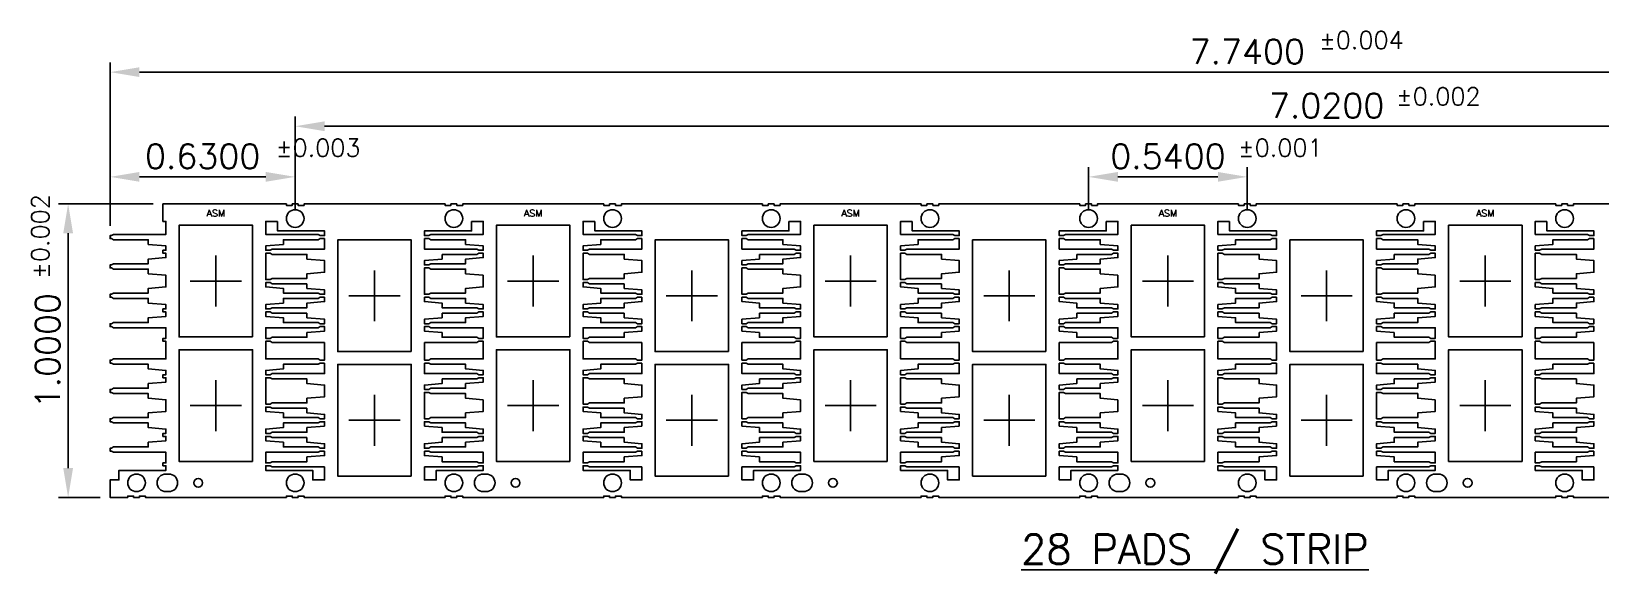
# Model space of a CAD drawing. Extents: x 15 to 271, y 70 to 379.
# Drawn here: x 24.7 to 184.9, y 69.9 to 125.3 of the extents above; entities that cross this region are included whole.
import ezdxf
from ezdxf.enums import TextEntityAlignment as Align
from ezdxf.lldxf.tags import DXFTag

# ---------------------------------------------------------------- set-up
doc = ezdxf.new("R2010")
doc.units = 0
doc.header["$LTSCALE"] = 8
doc.header["$MEASUREMENT"] = 0
for name, color, linetype in [('CEN', 2, 'CENTER'), ('COIN-LINE', 4, 'Continuous'), ('DIM', 7, 'Continuous'), ('LF-LINE', 1, 'Continuous'), ('PKG-OUT', 3, 'HIDDEN')]:
    doc.layers.add(name, color=color, linetype=linetype)
doc.styles.add('SIMPLEX', font='SIMPLEX.shx', dxfattribs={"height": 2.5})
tags = doc.linetypes.add('CENTER', pattern=[2, 1.25, -0.25, 0.25, -0.25]).pattern_tags.tags
tags[10:11] = [DXFTag(74, 4), DXFTag(75, 0), DXFTag(340, '0'), DXFTag(46, 1.0), DXFTag(50, 0.0), DXFTag(44, 0.0), DXFTag(45, 0.0)]
tags[8:9] = [DXFTag(74, 4), DXFTag(75, 0), DXFTag(340, '0'), DXFTag(46, 1.0), DXFTag(50, 0.0), DXFTag(44, 0.0), DXFTag(45, 0.0)]
tags[6:7] = [DXFTag(74, 4), DXFTag(75, 0), DXFTag(340, '0'), DXFTag(46, 1.0), DXFTag(50, 0.0), DXFTag(44, 0.0), DXFTag(45, 0.0)]
tags[4:5] = [DXFTag(74, 4), DXFTag(75, 0), DXFTag(340, '0'), DXFTag(46, 1.0), DXFTag(50, 0.0), DXFTag(44, 0.0), DXFTag(45, 0.0)]
tags = doc.linetypes.add('HIDDEN', pattern=[0.375, 0.25, -0.125]).pattern_tags.tags
tags[6:7] = [DXFTag(74, 4), DXFTag(75, 0), DXFTag(340, '0'), DXFTag(46, 1.0), DXFTag(50, 0.0), DXFTag(44, 0.0), DXFTag(45, 0.0)]
tags[4:5] = [DXFTag(74, 4), DXFTag(75, 0), DXFTag(340, '0'), DXFTag(46, 1.0), DXFTag(50, 0.0), DXFTag(44, 0.0), DXFTag(45, 0.0)]

msp = doc.modelspace()

# ---------------------------------------------------------------- linework, layer by layer
at = {"layer": 'CEN'}
for p, q in [((43.5, 97.21), (43.5, 102.42)), ((75.9, 97.21), (75.9, 102.42)), ((108.3, 97.21), (108.3, 102.42)), ((140.7, 97.21), (140.7, 102.42)), ((173.1, 97.21), (173.1, 102.42)), ((46.11, 99.82), (40.89, 99.82)), ((59.7, 95.71), (59.7, 100.92)), ((78.51, 99.82), (73.29, 99.82)), ((92.1, 95.71), (92.1, 100.92)), ((110.91, 99.82), (105.69, 99.82)), ((124.5, 95.71), (124.5, 100.92)), ((143.31, 99.82), (138.09, 99.82)), ((156.9, 95.71), (156.9, 100.92)), ((175.71, 99.82), (170.49, 99.82)), ((62.31, 98.32), (57.09, 98.32)), ((94.71, 98.32), (89.49, 98.32)), ((127.11, 98.32), (121.89, 98.32)), ((159.51, 98.32), (154.29, 98.32)), ((43.5, 84.49), (43.5, 89.7)), ((59.7, 82.99), (59.7, 88.2)), ((75.9, 84.49), (75.9, 89.7)), ((92.1, 82.99), (92.1, 88.2)), ((108.3, 84.49), (108.3, 89.7)), ((124.5, 82.99), (124.5, 88.2)), ((140.7, 84.49), (140.7, 89.7)), ((156.9, 82.99), (156.9, 88.2)), ((173.1, 84.49), (173.1, 89.7)), ((46.11, 87.1), (40.89, 87.1)), ((78.51, 87.1), (73.29, 87.1)), ((110.91, 87.1), (105.69, 87.1)), ((143.31, 87.1), (138.09, 87.1)), ((175.71, 87.1), (170.49, 87.1)), ((62.31, 85.6), (57.09, 85.6)), ((94.71, 85.6), (89.49, 85.6)), ((127.11, 85.6), (121.89, 85.6)), ((159.51, 85.6), (154.29, 85.6))]:
    msp.add_line(p, q, dxfattribs=at)
at = {"layer": 'COIN-LINE'}
msp.add_lwpolyline([(196.5, 107.71), (182.1, 107.71), (182.1, 107.56), (181.5, 107.56), (181.5, 107.71), (180.9, 107.71), (180.9, 107.56), (180.3, 107.56), (180.3, 107.71), (165.9, 107.71), (165.9, 107.56), (165.3, 107.56), (165.3, 107.71), (164.7, 107.71), (164.7, 107.56), (164.1, 107.56), (164.1, 107.71), (149.7, 107.71), (149.7, 107.56), (149.1, 107.56), (149.1, 107.71), (148.5, 107.71), (148.5, 107.56), (147.9, 107.56), (147.9, 107.71), (133.5, 107.71), (133.5, 107.56), (132.9, 107.56), (132.9, 107.71), (132.3, 107.71), (132.3, 107.56), (131.7, 107.56), (131.7, 107.71), (117.3, 107.71), (117.3, 107.56), (116.7, 107.56), (116.7, 107.71), (116.1, 107.71), (116.1, 107.56), (115.5, 107.56), (115.5, 107.71), (101.1, 107.71), (101.1, 107.56), (100.5, 107.56), (100.5, 107.71), (99.9, 107.71), (99.9, 107.56), (99.3, 107.56), (99.3, 107.71), (84.9, 107.71), (84.9, 107.56), (84.3, 107.56), (84.3, 107.71), (83.7, 107.71), (83.7, 107.56), (83.1, 107.56), (83.1, 107.71), (68.7, 107.71), (68.7, 107.56), (68.1, 107.56), (68.1, 107.71), (67.5, 107.71), (67.5, 107.56), (66.9, 107.56), (66.9, 107.71), (52.5, 107.71), (52.5, 107.56), (51.9, 107.56), (51.9, 107.71), (51.3, 107.71), (51.3, 107.56), (50.7, 107.56), (50.7, 107.71), (38.1, 107.71), (38.1, 105.91), (38.4, 105.91), (38.4, 104.59), (33.06, 104.59), (32.85, 104.47), (32.7, 104.47), (32.7, 104.17), (32.85, 104.17), (33.06, 104.05), (36.6, 104.05), (36.6, 103.57), (38.4, 103.42), (38.4, 102.97), (38.1, 102.97), (38.1, 102.67), (38.4, 102.67), (38.4, 102.22), (36.6, 102.07), (36.6, 101.59), (33.06, 101.59), (32.85, 101.47), (32.7, 101.47), (32.7, 101.17), (32.85, 101.17), (33.06, 101.05), (36.6, 101.05), (36.6, 100.57), (38.4, 100.42), (38.4, 99.22), (36.6, 99.07), (36.6, 98.59), (33.06, 98.59), (32.85, 98.47), (32.7, 98.47), (32.7, 98.17), (32.85, 98.17), (33.06, 98.05), (36.6, 98.05), (36.6, 97.57), (38.4, 97.42), (38.4, 96.97), (38.1, 96.97), (38.1, 96.67), (38.4, 96.67), (38.4, 96.22), (36.6, 96.07), (36.6, 95.59), (33.06, 95.59), (32.85, 95.47), (32.7, 95.47), (32.7, 95.17), (32.85, 95.17), (33.06, 95.05), (38.4, 95.05), (38.4, 93.97), (38.1, 93.97), (38.1, 93.67), (38.4, 93.67), (38.4, 91.87), (33.06, 91.87), (32.85, 91.75), (32.7, 91.75), (32.7, 91.45), (32.85, 91.45), (33.06, 91.33), (36.6, 91.33), (36.6, 90.85), (38.4, 90.7), (38.4, 90.25), (38.1, 90.25), (38.1, 89.95), (38.4, 89.95), (38.4, 89.5), (36.6, 89.35), (36.6, 88.87), (33.06, 88.87), (32.85, 88.75), (32.7, 88.75), (32.7, 88.45), (32.85, 88.45), (33.06, 88.33), (36.6, 88.33), (36.6, 87.85), (38.4, 87.7), (38.4, 86.5), (36.6, 86.35), (36.6, 85.87), (33.06, 85.87), (32.85, 85.75), (32.7, 85.75), (32.7, 85.45), (32.85, 85.45), (33.06, 85.33), (36.6, 85.33), (36.6, 84.85), (38.4, 84.7), (38.4, 84.25), (38.1, 84.25), (38.1, 83.95), (38.4, 83.95), (38.4, 83.5), (36.6, 83.35), (36.6, 82.87), (33.06, 82.87), (32.85, 82.75), (32.7, 82.75), (32.7, 82.45), (32.85, 82.45), (33.06, 82.33), (38.4, 82.33), (38.4, 81.25), (38.1, 81.25), (38.1, 80.95), (38.4, 80.95), (38.4, 80.47), (33.6, 80.47), (33.6, 79.51), (32.7, 79.51), (32.7, 77.71), (34.5, 77.71), (34.5, 77.86), (35.1, 77.86), (35.1, 77.71), (35.7, 77.71), (35.7, 77.86), (36.3, 77.86), (36.3, 77.71), (50.7, 77.71), (50.7, 77.86), (51.3, 77.86), (51.3, 77.71), (51.9, 77.71), (51.9, 77.86), (52.5, 77.86), (52.5, 77.71), (66.9, 77.71), (66.9, 77.86), (67.5, 77.86), (67.5, 77.71), (68.1, 77.71), (68.1, 77.86), (68.7, 77.86), (68.7, 77.71), (83.1, 77.71), (83.1, 77.86), (83.7, 77.86), (83.7, 77.71), (84.3, 77.71), (84.3, 77.86), (84.9, 77.86), (84.9, 77.71), (99.3, 77.71), (99.3, 77.86), (99.9, 77.86), (99.9, 77.71), (100.5, 77.71), (100.5, 77.86), (101.1, 77.86), (101.1, 77.71), (115.5, 77.71), (115.5, 77.86), (116.1, 77.86), (116.1, 77.71), (116.7, 77.71), (116.7, 77.86), (117.3, 77.86), (117.3, 77.71), (131.7, 77.71), (131.7, 77.86), (132.3, 77.86), (132.3, 77.71), (132.9, 77.71), (132.9, 77.86), (133.5, 77.86), (133.5, 77.71), (147.9, 77.71), (147.9, 77.86), (148.5, 77.86), (148.5, 77.71), (149.1, 77.71), (149.1, 77.86), (149.7, 77.86), (149.7, 77.71), (164.1, 77.71), (164.1, 77.86), (164.7, 77.86), (164.7, 77.71), (165.3, 77.71), (165.3, 77.86), (165.9, 77.86), (165.9, 77.71), (180.3, 77.71), (180.3, 77.86), (180.9, 77.86), (180.9, 77.71), (181.5, 77.71), (181.5, 77.86), (182.1, 77.86), (182.1, 77.71), (196.5, 77.71)], dxfattribs=at)
for points in [[(49.8, 105.91), (48.6, 105.91), (48.6, 104.59), (53.94, 104.59), (54.15, 104.47), (54.6, 104.47), (54.6, 104.95), (49.8, 104.95)], [(69.6, 105.91), (70.8, 105.91), (70.8, 104.59), (65.46, 104.59), (65.25, 104.47), (64.8, 104.47), (64.8, 104.95), (69.6, 104.95)], [(82.2, 105.91), (81, 105.91), (81, 104.59), (86.34, 104.59), (86.55, 104.47), (87, 104.47), (87, 104.95), (82.2, 104.95)], [(102, 105.91), (103.2, 105.91), (103.2, 104.59), (97.86, 104.59), (97.65, 104.47), (97.2, 104.47), (97.2, 104.95), (102, 104.95)], [(114.6, 105.91), (113.4, 105.91), (113.4, 104.59), (118.74, 104.59), (118.95, 104.47), (119.4, 104.47), (119.4, 104.95), (114.6, 104.95)], [(134.4, 105.91), (135.6, 105.91), (135.6, 104.59), (130.26, 104.59), (130.05, 104.47), (129.6, 104.47), (129.6, 104.95), (134.4, 104.95)], [(147, 105.91), (145.8, 105.91), (145.8, 104.59), (151.14, 104.59), (151.35, 104.47), (151.8, 104.47), (151.8, 104.95), (147, 104.95)], [(166.8, 105.91), (168, 105.91), (168, 104.59), (162.66, 104.59), (162.45, 104.47), (162, 104.47), (162, 104.95), (166.8, 104.95)], [(179.4, 105.91), (178.2, 105.91), (178.2, 104.59), (183.54, 104.59), (183.75, 104.47), (184.2, 104.47), (184.2, 104.95), (179.4, 104.95)], [(54.6, 104.17), (54.15, 104.17), (53.94, 104.05), (50.4, 104.05), (50.4, 103.57), (48.6, 103.42), (48.6, 102.97), (49.05, 102.97), (49.26, 103.09), (54.6, 103.09)], [(64.8, 104.17), (65.25, 104.17), (65.46, 104.05), (69, 104.05), (69, 103.57), (70.8, 103.42), (70.8, 102.97), (70.35, 102.97), (70.14, 103.09), (64.8, 103.09)], [(87, 104.17), (86.55, 104.17), (86.34, 104.05), (82.8, 104.05), (82.8, 103.57), (81, 103.42), (81, 102.97), (81.45, 102.97), (81.66, 103.09), (87, 103.09)], [(97.2, 104.17), (97.65, 104.17), (97.86, 104.05), (101.4, 104.05), (101.4, 103.57), (103.2, 103.42), (103.2, 102.97), (102.75, 102.97), (102.54, 103.09), (97.2, 103.09)], [(119.4, 104.17), (118.95, 104.17), (118.74, 104.05), (115.2, 104.05), (115.2, 103.57), (113.4, 103.42), (113.4, 102.97), (113.85, 102.97), (114.06, 103.09), (119.4, 103.09)], [(129.6, 104.17), (130.05, 104.17), (130.26, 104.05), (133.8, 104.05), (133.8, 103.57), (135.6, 103.42), (135.6, 102.97), (135.15, 102.97), (134.94, 103.09), (129.6, 103.09)], [(151.8, 104.17), (151.35, 104.17), (151.14, 104.05), (147.6, 104.05), (147.6, 103.57), (145.8, 103.42), (145.8, 102.97), (146.25, 102.97), (146.46, 103.09), (151.8, 103.09)], [(162, 104.17), (162.45, 104.17), (162.66, 104.05), (166.2, 104.05), (166.2, 103.57), (168, 103.42), (168, 102.97), (167.55, 102.97), (167.34, 103.09), (162, 103.09)], [(184.2, 104.17), (183.75, 104.17), (183.54, 104.05), (180, 104.05), (180, 103.57), (178.2, 103.42), (178.2, 102.97), (178.65, 102.97), (178.86, 103.09), (184.2, 103.09)], [(49.05, 99.97), (49.26, 100.09), (52.8, 100.09), (52.8, 100.57), (54.6, 100.72), (54.6, 101.92), (52.8, 102.07), (52.8, 102.55), (49.26, 102.55), (49.05, 102.67), (48.6, 102.67), (48.6, 99.97)], [(66.6, 102.55), (70.14, 102.55), (70.35, 102.67), (70.8, 102.67), (70.8, 102.22), (69, 102.07), (69, 101.59), (65.46, 101.59), (65.25, 101.47), (64.8, 101.47), (64.8, 101.92), (66.6, 102.07)], [(81.45, 99.97), (81.66, 100.09), (85.2, 100.09), (85.2, 100.57), (87, 100.72), (87, 101.92), (85.2, 102.07), (85.2, 102.55), (81.66, 102.55), (81.45, 102.67), (81, 102.67), (81, 99.97)], [(99, 102.55), (102.54, 102.55), (102.75, 102.67), (103.2, 102.67), (103.2, 102.22), (101.4, 102.07), (101.4, 101.59), (97.86, 101.59), (97.65, 101.47), (97.2, 101.47), (97.2, 101.92), (99, 102.07)], [(113.85, 99.97), (114.06, 100.09), (117.6, 100.09), (117.6, 100.57), (119.4, 100.72), (119.4, 101.92), (117.6, 102.07), (117.6, 102.55), (114.06, 102.55), (113.85, 102.67), (113.4, 102.67), (113.4, 99.97)], [(131.4, 102.55), (134.94, 102.55), (135.15, 102.67), (135.6, 102.67), (135.6, 102.22), (133.8, 102.07), (133.8, 101.59), (130.26, 101.59), (130.05, 101.47), (129.6, 101.47), (129.6, 101.92), (131.4, 102.07)], [(146.25, 99.97), (146.46, 100.09), (150, 100.09), (150, 100.57), (151.8, 100.72), (151.8, 101.92), (150, 102.07), (150, 102.55), (146.46, 102.55), (146.25, 102.67), (145.8, 102.67), (145.8, 99.97)], [(163.8, 102.55), (167.34, 102.55), (167.55, 102.67), (168, 102.67), (168, 102.22), (166.2, 102.07), (166.2, 101.59), (162.66, 101.59), (162.45, 101.47), (162, 101.47), (162, 101.92), (163.8, 102.07)], [(178.65, 99.97), (178.86, 100.09), (182.4, 100.09), (182.4, 100.57), (184.2, 100.72), (184.2, 101.92), (182.4, 102.07), (182.4, 102.55), (178.86, 102.55), (178.65, 102.67), (178.2, 102.67), (178.2, 99.97)], [(70.8, 100.42), (70.8, 99.22), (69, 99.07), (69, 98.59), (65.46, 98.59), (65.25, 98.47), (64.8, 98.47), (64.8, 101.17), (65.25, 101.17), (65.46, 101.05), (69, 101.05), (69, 100.57)], [(103.2, 100.42), (103.2, 99.22), (101.4, 99.07), (101.4, 98.59), (97.86, 98.59), (97.65, 98.47), (97.2, 98.47), (97.2, 101.17), (97.65, 101.17), (97.86, 101.05), (101.4, 101.05), (101.4, 100.57)], [(135.6, 100.42), (135.6, 99.22), (133.8, 99.07), (133.8, 98.59), (130.26, 98.59), (130.05, 98.47), (129.6, 98.47), (129.6, 101.17), (130.05, 101.17), (130.26, 101.05), (133.8, 101.05), (133.8, 100.57)], [(168, 100.42), (168, 99.22), (166.2, 99.07), (166.2, 98.59), (162.66, 98.59), (162.45, 98.47), (162, 98.47), (162, 101.17), (162.45, 101.17), (162.66, 101.05), (166.2, 101.05), (166.2, 100.57)], [(52.8, 99.55), (49.26, 99.55), (49.05, 99.67), (48.6, 99.67), (48.6, 99.22), (50.4, 99.07), (50.4, 98.59), (53.94, 98.59), (54.15, 98.47), (54.6, 98.47), (54.6, 98.92), (52.8, 99.07)], [(85.2, 99.55), (81.66, 99.55), (81.45, 99.67), (81, 99.67), (81, 99.22), (82.8, 99.07), (82.8, 98.59), (86.34, 98.59), (86.55, 98.47), (87, 98.47), (87, 98.92), (85.2, 99.07)], [(117.6, 99.55), (114.06, 99.55), (113.85, 99.67), (113.4, 99.67), (113.4, 99.22), (115.2, 99.07), (115.2, 98.59), (118.74, 98.59), (118.95, 98.47), (119.4, 98.47), (119.4, 98.92), (117.6, 99.07)], [(150, 99.55), (146.46, 99.55), (146.25, 99.67), (145.8, 99.67), (145.8, 99.22), (147.6, 99.07), (147.6, 98.59), (151.14, 98.59), (151.35, 98.47), (151.8, 98.47), (151.8, 98.92), (150, 99.07)], [(182.4, 99.55), (178.86, 99.55), (178.65, 99.67), (178.2, 99.67), (178.2, 99.22), (180, 99.07), (180, 98.59), (183.54, 98.59), (183.75, 98.47), (184.2, 98.47), (184.2, 98.92), (182.4, 99.07)], [(54.6, 98.17), (54.15, 98.17), (53.94, 98.05), (50.4, 98.05), (50.4, 97.57), (48.6, 97.42), (48.6, 96.97), (49.05, 96.97), (49.26, 97.09), (52.8, 97.09), (52.8, 97.57), (54.6, 97.72)], [(64.8, 98.17), (65.25, 98.17), (65.46, 98.05), (69, 98.05), (69, 97.57), (70.8, 97.42), (70.8, 96.97), (70.35, 96.97), (70.14, 97.09), (66.6, 97.09), (66.6, 97.57), (64.8, 97.72)], [(87, 98.17), (86.55, 98.17), (86.34, 98.05), (82.8, 98.05), (82.8, 97.57), (81, 97.42), (81, 96.97), (81.45, 96.97), (81.66, 97.09), (85.2, 97.09), (85.2, 97.57), (87, 97.72)], [(97.2, 98.17), (97.65, 98.17), (97.86, 98.05), (101.4, 98.05), (101.4, 97.57), (103.2, 97.42), (103.2, 96.97), (102.75, 96.97), (102.54, 97.09), (99, 97.09), (99, 97.57), (97.2, 97.72)], [(119.4, 98.17), (118.95, 98.17), (118.74, 98.05), (115.2, 98.05), (115.2, 97.57), (113.4, 97.42), (113.4, 96.97), (113.85, 96.97), (114.06, 97.09), (117.6, 97.09), (117.6, 97.57), (119.4, 97.72)], [(129.6, 98.17), (130.05, 98.17), (130.26, 98.05), (133.8, 98.05), (133.8, 97.57), (135.6, 97.42), (135.6, 96.97), (135.15, 96.97), (134.94, 97.09), (131.4, 97.09), (131.4, 97.57), (129.6, 97.72)], [(151.8, 98.17), (151.35, 98.17), (151.14, 98.05), (147.6, 98.05), (147.6, 97.57), (145.8, 97.42), (145.8, 96.97), (146.25, 96.97), (146.46, 97.09), (150, 97.09), (150, 97.57), (151.8, 97.72)], [(162, 98.17), (162.45, 98.17), (162.66, 98.05), (166.2, 98.05), (166.2, 97.57), (168, 97.42), (168, 96.97), (167.55, 96.97), (167.34, 97.09), (163.8, 97.09), (163.8, 97.57), (162, 97.72)], [(184.2, 98.17), (183.75, 98.17), (183.54, 98.05), (180, 98.05), (180, 97.57), (178.2, 97.42), (178.2, 96.97), (178.65, 96.97), (178.86, 97.09), (182.4, 97.09), (182.4, 97.57), (184.2, 97.72)], [(52.8, 96.55), (49.26, 96.55), (49.05, 96.67), (48.6, 96.67), (48.6, 96.22), (50.4, 96.07), (50.4, 95.59), (53.94, 95.59), (54.15, 95.47), (54.6, 95.47), (54.6, 95.92), (52.8, 96.07)], [(66.6, 96.55), (70.14, 96.55), (70.35, 96.67), (70.8, 96.67), (70.8, 96.22), (69, 96.07), (69, 95.59), (65.46, 95.59), (65.25, 95.47), (64.8, 95.47), (64.8, 95.92), (66.6, 96.07)], [(85.2, 96.55), (81.66, 96.55), (81.45, 96.67), (81, 96.67), (81, 96.22), (82.8, 96.07), (82.8, 95.59), (86.34, 95.59), (86.55, 95.47), (87, 95.47), (87, 95.92), (85.2, 96.07)], [(99, 96.55), (102.54, 96.55), (102.75, 96.67), (103.2, 96.67), (103.2, 96.22), (101.4, 96.07), (101.4, 95.59), (97.86, 95.59), (97.65, 95.47), (97.2, 95.47), (97.2, 95.92), (99, 96.07)], [(117.6, 96.55), (114.06, 96.55), (113.85, 96.67), (113.4, 96.67), (113.4, 96.22), (115.2, 96.07), (115.2, 95.59), (118.74, 95.59), (118.95, 95.47), (119.4, 95.47), (119.4, 95.92), (117.6, 96.07)], [(131.4, 96.55), (134.94, 96.55), (135.15, 96.67), (135.6, 96.67), (135.6, 96.22), (133.8, 96.07), (133.8, 95.59), (130.26, 95.59), (130.05, 95.47), (129.6, 95.47), (129.6, 95.92), (131.4, 96.07)], [(150, 96.55), (146.46, 96.55), (146.25, 96.67), (145.8, 96.67), (145.8, 96.22), (147.6, 96.07), (147.6, 95.59), (151.14, 95.59), (151.35, 95.47), (151.8, 95.47), (151.8, 95.92), (150, 96.07)], [(163.8, 96.55), (167.34, 96.55), (167.55, 96.67), (168, 96.67), (168, 96.22), (166.2, 96.07), (166.2, 95.59), (162.66, 95.59), (162.45, 95.47), (162, 95.47), (162, 95.92), (163.8, 96.07)], [(182.4, 96.55), (178.86, 96.55), (178.65, 96.67), (178.2, 96.67), (178.2, 96.22), (180, 96.07), (180, 95.59), (183.54, 95.59), (183.75, 95.47), (184.2, 95.47), (184.2, 95.92), (182.4, 96.07)], [(52.8, 94.57), (54.6, 94.72), (54.6, 95.17), (54.15, 95.17), (53.94, 95.05), (48.6, 95.05), (48.6, 93.97), (49.05, 93.97), (49.26, 94.09), (52.8, 94.09)], [(66.6, 94.57), (64.8, 94.72), (64.8, 95.17), (65.25, 95.17), (65.46, 95.05), (70.8, 95.05), (70.8, 93.97), (70.35, 93.97), (70.14, 94.09), (66.6, 94.09)], [(85.2, 94.57), (87, 94.72), (87, 95.17), (86.55, 95.17), (86.34, 95.05), (81, 95.05), (81, 93.97), (81.45, 93.97), (81.66, 94.09), (85.2, 94.09)], [(99, 94.57), (97.2, 94.72), (97.2, 95.17), (97.65, 95.17), (97.86, 95.05), (103.2, 95.05), (103.2, 93.97), (102.75, 93.97), (102.54, 94.09), (99, 94.09)], [(117.6, 94.57), (119.4, 94.72), (119.4, 95.17), (118.95, 95.17), (118.74, 95.05), (113.4, 95.05), (113.4, 93.97), (113.85, 93.97), (114.06, 94.09), (117.6, 94.09)], [(131.4, 94.57), (129.6, 94.72), (129.6, 95.17), (130.05, 95.17), (130.26, 95.05), (135.6, 95.05), (135.6, 93.97), (135.15, 93.97), (134.94, 94.09), (131.4, 94.09)], [(150, 94.57), (151.8, 94.72), (151.8, 95.17), (151.35, 95.17), (151.14, 95.05), (145.8, 95.05), (145.8, 93.97), (146.25, 93.97), (146.46, 94.09), (150, 94.09)], [(163.8, 94.57), (162, 94.72), (162, 95.17), (162.45, 95.17), (162.66, 95.05), (168, 95.05), (168, 93.97), (167.55, 93.97), (167.34, 94.09), (163.8, 94.09)], [(182.4, 94.57), (184.2, 94.72), (184.2, 95.17), (183.75, 95.17), (183.54, 95.05), (178.2, 95.05), (178.2, 93.97), (178.65, 93.97), (178.86, 94.09), (182.4, 94.09)], [(54.6, 93.55), (49.26, 93.55), (49.05, 93.67), (48.6, 93.67), (48.6, 91.87), (53.94, 91.87), (54.15, 91.75), (54.6, 91.75)], [(64.8, 93.55), (70.14, 93.55), (70.35, 93.67), (70.8, 93.67), (70.8, 91.87), (65.46, 91.87), (65.25, 91.75), (64.8, 91.75)], [(87, 93.55), (81.66, 93.55), (81.45, 93.67), (81, 93.67), (81, 91.87), (86.34, 91.87), (86.55, 91.75), (87, 91.75)], [(97.2, 93.55), (102.54, 93.55), (102.75, 93.67), (103.2, 93.67), (103.2, 91.87), (97.86, 91.87), (97.65, 91.75), (97.2, 91.75)], [(119.4, 93.55), (114.06, 93.55), (113.85, 93.67), (113.4, 93.67), (113.4, 91.87), (118.74, 91.87), (118.95, 91.75), (119.4, 91.75)], [(129.6, 93.55), (134.94, 93.55), (135.15, 93.67), (135.6, 93.67), (135.6, 91.87), (130.26, 91.87), (130.05, 91.75), (129.6, 91.75)], [(151.8, 93.55), (146.46, 93.55), (146.25, 93.67), (145.8, 93.67), (145.8, 91.87), (151.14, 91.87), (151.35, 91.75), (151.8, 91.75)], [(162, 93.55), (167.34, 93.55), (167.55, 93.67), (168, 93.67), (168, 91.87), (162.66, 91.87), (162.45, 91.75), (162, 91.75)], [(184.2, 93.55), (178.86, 93.55), (178.65, 93.67), (178.2, 93.67), (178.2, 91.87), (183.54, 91.87), (183.75, 91.75), (184.2, 91.75)], [(54.6, 91.45), (54.15, 91.45), (53.94, 91.33), (50.4, 91.33), (50.4, 90.85), (48.6, 90.7), (48.6, 90.25), (49.05, 90.25), (49.26, 90.37), (54.6, 90.37)], [(64.8, 91.45), (65.25, 91.45), (65.46, 91.33), (69, 91.33), (69, 90.85), (70.8, 90.7), (70.8, 90.25), (70.35, 90.25), (70.14, 90.37), (64.8, 90.37)], [(87, 91.45), (86.55, 91.45), (86.34, 91.33), (82.8, 91.33), (82.8, 90.85), (81, 90.7), (81, 90.25), (81.45, 90.25), (81.66, 90.37), (87, 90.37)], [(97.2, 91.45), (97.65, 91.45), (97.86, 91.33), (101.4, 91.33), (101.4, 90.85), (103.2, 90.7), (103.2, 90.25), (102.75, 90.25), (102.54, 90.37), (97.2, 90.37)], [(119.4, 91.45), (118.95, 91.45), (118.74, 91.33), (115.2, 91.33), (115.2, 90.85), (113.4, 90.7), (113.4, 90.25), (113.85, 90.25), (114.06, 90.37), (119.4, 90.37)], [(129.6, 91.45), (130.05, 91.45), (130.26, 91.33), (133.8, 91.33), (133.8, 90.85), (135.6, 90.7), (135.6, 90.25), (135.15, 90.25), (134.94, 90.37), (129.6, 90.37)], [(151.8, 91.45), (151.35, 91.45), (151.14, 91.33), (147.6, 91.33), (147.6, 90.85), (145.8, 90.7), (145.8, 90.25), (146.25, 90.25), (146.46, 90.37), (151.8, 90.37)], [(162, 91.45), (162.45, 91.45), (162.66, 91.33), (166.2, 91.33), (166.2, 90.85), (168, 90.7), (168, 90.25), (167.55, 90.25), (167.34, 90.37), (162, 90.37)], [(184.2, 91.45), (183.75, 91.45), (183.54, 91.33), (180, 91.33), (180, 90.85), (178.2, 90.7), (178.2, 90.25), (178.65, 90.25), (178.86, 90.37), (184.2, 90.37)], [(49.05, 87.25), (49.26, 87.37), (52.8, 87.37), (52.8, 87.85), (54.6, 88), (54.6, 89.2), (52.8, 89.35), (52.8, 89.83), (49.26, 89.83), (49.05, 89.95), (48.6, 89.95), (48.6, 87.25)], [(66.6, 89.83), (70.14, 89.83), (70.35, 89.95), (70.8, 89.95), (70.8, 89.5), (69, 89.35), (69, 88.87), (65.46, 88.87), (65.25, 88.75), (64.8, 88.75), (64.8, 89.2), (66.6, 89.35)], [(81.45, 87.25), (81.66, 87.37), (85.2, 87.37), (85.2, 87.85), (87, 88), (87, 89.2), (85.2, 89.35), (85.2, 89.83), (81.66, 89.83), (81.45, 89.95), (81, 89.95), (81, 87.25)], [(99, 89.83), (102.54, 89.83), (102.75, 89.95), (103.2, 89.95), (103.2, 89.5), (101.4, 89.35), (101.4, 88.87), (97.86, 88.87), (97.65, 88.75), (97.2, 88.75), (97.2, 89.2), (99, 89.35)], [(113.85, 87.25), (114.06, 87.37), (117.6, 87.37), (117.6, 87.85), (119.4, 88), (119.4, 89.2), (117.6, 89.35), (117.6, 89.83), (114.06, 89.83), (113.85, 89.95), (113.4, 89.95), (113.4, 87.25)], [(131.4, 89.83), (134.94, 89.83), (135.15, 89.95), (135.6, 89.95), (135.6, 89.5), (133.8, 89.35), (133.8, 88.87), (130.26, 88.87), (130.05, 88.75), (129.6, 88.75), (129.6, 89.2), (131.4, 89.35)], [(146.25, 87.25), (146.46, 87.37), (150, 87.37), (150, 87.85), (151.8, 88), (151.8, 89.2), (150, 89.35), (150, 89.83), (146.46, 89.83), (146.25, 89.95), (145.8, 89.95), (145.8, 87.25)], [(163.8, 89.83), (167.34, 89.83), (167.55, 89.95), (168, 89.95), (168, 89.5), (166.2, 89.35), (166.2, 88.87), (162.66, 88.87), (162.45, 88.75), (162, 88.75), (162, 89.2), (163.8, 89.35)], [(178.65, 87.25), (178.86, 87.37), (182.4, 87.37), (182.4, 87.85), (184.2, 88), (184.2, 89.2), (182.4, 89.35), (182.4, 89.83), (178.86, 89.83), (178.65, 89.95), (178.2, 89.95), (178.2, 87.25)], [(70.8, 87.7), (70.8, 86.5), (69, 86.35), (69, 85.87), (65.46, 85.87), (65.25, 85.75), (64.8, 85.75), (64.8, 88.45), (65.25, 88.45), (65.46, 88.33), (69, 88.33), (69, 87.85)], [(103.2, 87.7), (103.2, 86.5), (101.4, 86.35), (101.4, 85.87), (97.86, 85.87), (97.65, 85.75), (97.2, 85.75), (97.2, 88.45), (97.65, 88.45), (97.86, 88.33), (101.4, 88.33), (101.4, 87.85)], [(135.6, 87.7), (135.6, 86.5), (133.8, 86.35), (133.8, 85.87), (130.26, 85.87), (130.05, 85.75), (129.6, 85.75), (129.6, 88.45), (130.05, 88.45), (130.26, 88.33), (133.8, 88.33), (133.8, 87.85)], [(168, 87.7), (168, 86.5), (166.2, 86.35), (166.2, 85.87), (162.66, 85.87), (162.45, 85.75), (162, 85.75), (162, 88.45), (162.45, 88.45), (162.66, 88.33), (166.2, 88.33), (166.2, 87.85)], [(52.8, 86.83), (49.26, 86.83), (49.05, 86.95), (48.6, 86.95), (48.6, 86.5), (50.4, 86.35), (50.4, 85.87), (53.94, 85.87), (54.15, 85.75), (54.6, 85.75), (54.6, 86.2), (52.8, 86.35)], [(85.2, 86.83), (81.66, 86.83), (81.45, 86.95), (81, 86.95), (81, 86.5), (82.8, 86.35), (82.8, 85.87), (86.34, 85.87), (86.55, 85.75), (87, 85.75), (87, 86.2), (85.2, 86.35)], [(117.6, 86.83), (114.06, 86.83), (113.85, 86.95), (113.4, 86.95), (113.4, 86.5), (115.2, 86.35), (115.2, 85.87), (118.74, 85.87), (118.95, 85.75), (119.4, 85.75), (119.4, 86.2), (117.6, 86.35)], [(150, 86.83), (146.46, 86.83), (146.25, 86.95), (145.8, 86.95), (145.8, 86.5), (147.6, 86.35), (147.6, 85.87), (151.14, 85.87), (151.35, 85.75), (151.8, 85.75), (151.8, 86.2), (150, 86.35)], [(182.4, 86.83), (178.86, 86.83), (178.65, 86.95), (178.2, 86.95), (178.2, 86.5), (180, 86.35), (180, 85.87), (183.54, 85.87), (183.75, 85.75), (184.2, 85.75), (184.2, 86.2), (182.4, 86.35)], [(54.6, 85), (54.6, 85.45), (54.15, 85.45), (53.94, 85.33), (50.4, 85.33), (50.4, 84.85), (48.6, 84.7), (48.6, 84.25), (49.05, 84.25), (49.26, 84.37), (52.8, 84.37), (52.8, 84.85)], [(64.8, 85), (64.8, 85.45), (65.25, 85.45), (65.46, 85.33), (69, 85.33), (69, 84.85), (70.8, 84.7), (70.8, 84.25), (70.35, 84.25), (70.14, 84.37), (66.6, 84.37), (66.6, 84.85)], [(87, 85), (87, 85.45), (86.55, 85.45), (86.34, 85.33), (82.8, 85.33), (82.8, 84.85), (81, 84.7), (81, 84.25), (81.45, 84.25), (81.66, 84.37), (85.2, 84.37), (85.2, 84.85)], [(97.2, 85), (97.2, 85.45), (97.65, 85.45), (97.86, 85.33), (101.4, 85.33), (101.4, 84.85), (103.2, 84.7), (103.2, 84.25), (102.75, 84.25), (102.54, 84.37), (99, 84.37), (99, 84.85)], [(119.4, 85), (119.4, 85.45), (118.95, 85.45), (118.74, 85.33), (115.2, 85.33), (115.2, 84.85), (113.4, 84.7), (113.4, 84.25), (113.85, 84.25), (114.06, 84.37), (117.6, 84.37), (117.6, 84.85)], [(129.6, 85), (129.6, 85.45), (130.05, 85.45), (130.26, 85.33), (133.8, 85.33), (133.8, 84.85), (135.6, 84.7), (135.6, 84.25), (135.15, 84.25), (134.94, 84.37), (131.4, 84.37), (131.4, 84.85)], [(151.8, 85), (151.8, 85.45), (151.35, 85.45), (151.14, 85.33), (147.6, 85.33), (147.6, 84.85), (145.8, 84.7), (145.8, 84.25), (146.25, 84.25), (146.46, 84.37), (150, 84.37), (150, 84.85)], [(162, 85), (162, 85.45), (162.45, 85.45), (162.66, 85.33), (166.2, 85.33), (166.2, 84.85), (168, 84.7), (168, 84.25), (167.55, 84.25), (167.34, 84.37), (163.8, 84.37), (163.8, 84.85)], [(184.2, 85), (184.2, 85.45), (183.75, 85.45), (183.54, 85.33), (180, 85.33), (180, 84.85), (178.2, 84.7), (178.2, 84.25), (178.65, 84.25), (178.86, 84.37), (182.4, 84.37), (182.4, 84.85)], [(52.8, 83.83), (49.26, 83.83), (49.05, 83.95), (48.6, 83.95), (48.6, 83.5), (50.4, 83.35), (50.4, 82.87), (53.94, 82.87), (54.15, 82.75), (54.6, 82.75), (54.6, 83.2), (52.8, 83.35)], [(66.6, 83.83), (70.14, 83.83), (70.35, 83.95), (70.8, 83.95), (70.8, 83.5), (69, 83.35), (69, 82.87), (65.46, 82.87), (65.25, 82.75), (64.8, 82.75), (64.8, 83.2), (66.6, 83.35)], [(85.2, 83.83), (81.66, 83.83), (81.45, 83.95), (81, 83.95), (81, 83.5), (82.8, 83.35), (82.8, 82.87), (86.34, 82.87), (86.55, 82.75), (87, 82.75), (87, 83.2), (85.2, 83.35)], [(99, 83.83), (102.54, 83.83), (102.75, 83.95), (103.2, 83.95), (103.2, 83.5), (101.4, 83.35), (101.4, 82.87), (97.86, 82.87), (97.65, 82.75), (97.2, 82.75), (97.2, 83.2), (99, 83.35)], [(117.6, 83.83), (114.06, 83.83), (113.85, 83.95), (113.4, 83.95), (113.4, 83.5), (115.2, 83.35), (115.2, 82.87), (118.74, 82.87), (118.95, 82.75), (119.4, 82.75), (119.4, 83.2), (117.6, 83.35)], [(131.4, 83.83), (134.94, 83.83), (135.15, 83.95), (135.6, 83.95), (135.6, 83.5), (133.8, 83.35), (133.8, 82.87), (130.26, 82.87), (130.05, 82.75), (129.6, 82.75), (129.6, 83.2), (131.4, 83.35)], [(150, 83.83), (146.46, 83.83), (146.25, 83.95), (145.8, 83.95), (145.8, 83.5), (147.6, 83.35), (147.6, 82.87), (151.14, 82.87), (151.35, 82.75), (151.8, 82.75), (151.8, 83.2), (150, 83.35)], [(163.8, 83.83), (167.34, 83.83), (167.55, 83.95), (168, 83.95), (168, 83.5), (166.2, 83.35), (166.2, 82.87), (162.66, 82.87), (162.45, 82.75), (162, 82.75), (162, 83.2), (163.8, 83.35)], [(182.4, 83.83), (178.86, 83.83), (178.65, 83.95), (178.2, 83.95), (178.2, 83.5), (180, 83.35), (180, 82.87), (183.54, 82.87), (183.75, 82.75), (184.2, 82.75), (184.2, 83.2), (182.4, 83.35)], [(54.6, 82.45), (54.15, 82.45), (53.94, 82.33), (48.6, 82.33), (48.6, 81.25), (49.05, 81.25), (49.26, 81.37), (52.8, 81.37), (52.8, 81.85), (54.6, 82)], [(64.8, 82.45), (65.25, 82.45), (65.46, 82.33), (70.8, 82.33), (70.8, 81.25), (70.35, 81.25), (70.14, 81.37), (66.6, 81.37), (66.6, 81.85), (64.8, 82)], [(87, 82.45), (86.55, 82.45), (86.34, 82.33), (81, 82.33), (81, 81.25), (81.45, 81.25), (81.66, 81.37), (85.2, 81.37), (85.2, 81.85), (87, 82)], [(97.2, 82.45), (97.65, 82.45), (97.86, 82.33), (103.2, 82.33), (103.2, 81.25), (102.75, 81.25), (102.54, 81.37), (99, 81.37), (99, 81.85), (97.2, 82)], [(119.4, 82.45), (118.95, 82.45), (118.74, 82.33), (113.4, 82.33), (113.4, 81.25), (113.85, 81.25), (114.06, 81.37), (117.6, 81.37), (117.6, 81.85), (119.4, 82)], [(129.6, 82.45), (130.05, 82.45), (130.26, 82.33), (135.6, 82.33), (135.6, 81.25), (135.15, 81.25), (134.94, 81.37), (131.4, 81.37), (131.4, 81.85), (129.6, 82)], [(151.8, 82.45), (151.35, 82.45), (151.14, 82.33), (145.8, 82.33), (145.8, 81.25), (146.25, 81.25), (146.46, 81.37), (150, 81.37), (150, 81.85), (151.8, 82)], [(162, 82.45), (162.45, 82.45), (162.66, 82.33), (168, 82.33), (168, 81.25), (167.55, 81.25), (167.34, 81.37), (163.8, 81.37), (163.8, 81.85), (162, 82)], [(184.2, 82.45), (183.75, 82.45), (183.54, 82.33), (178.2, 82.33), (178.2, 81.25), (178.65, 81.25), (178.86, 81.37), (182.4, 81.37), (182.4, 81.85), (184.2, 82)], [(54.6, 80.83), (49.26, 80.83), (49.05, 80.95), (48.6, 80.95), (48.6, 80.47), (53.4, 80.47), (53.4, 79.51), (54.6, 79.51)], [(64.8, 80.83), (70.14, 80.83), (70.35, 80.95), (70.8, 80.95), (70.8, 80.47), (66, 80.47), (66, 79.51), (64.8, 79.51)], [(87, 80.83), (81.66, 80.83), (81.45, 80.95), (81, 80.95), (81, 80.47), (85.8, 80.47), (85.8, 79.51), (87, 79.51)], [(97.2, 80.83), (102.54, 80.83), (102.75, 80.95), (103.2, 80.95), (103.2, 80.47), (98.4, 80.47), (98.4, 79.51), (97.2, 79.51)], [(119.4, 80.83), (114.06, 80.83), (113.85, 80.95), (113.4, 80.95), (113.4, 80.47), (118.2, 80.47), (118.2, 79.51), (119.4, 79.51)], [(129.6, 80.83), (134.94, 80.83), (135.15, 80.95), (135.6, 80.95), (135.6, 80.47), (130.8, 80.47), (130.8, 79.51), (129.6, 79.51)], [(151.8, 80.83), (146.46, 80.83), (146.25, 80.95), (145.8, 80.95), (145.8, 80.47), (150.6, 80.47), (150.6, 79.51), (151.8, 79.51)], [(162, 80.83), (167.34, 80.83), (167.55, 80.95), (168, 80.95), (168, 80.47), (163.2, 80.47), (163.2, 79.51), (162, 79.51)], [(184.2, 80.83), (178.86, 80.83), (178.65, 80.95), (178.2, 80.95), (178.2, 80.47), (183, 80.47), (183, 79.51), (184.2, 79.51)]]:
    msp.add_lwpolyline(points, close=True, dxfattribs=at)
for points in [[(52.5, 106.21, 1), (50.7, 106.21, 1)], [(66.9, 106.21, -1), (68.7, 106.21, -1)], [(84.9, 106.21, 1), (83.1, 106.21, 1)], [(99.3, 106.21, -1), (101.1, 106.21, -1)], [(117.3, 106.21, 1), (115.5, 106.21, 1)], [(131.7, 106.21, -1), (133.5, 106.21, -1)], [(149.7, 106.21, 1), (147.9, 106.21, 1)], [(164.1, 106.21, -1), (165.9, 106.21, -1)], [(182.1, 106.21, 1), (180.3, 106.21, 1)], [(36.3, 79.21, -1), (34.5, 79.21, -1)], [(38.7, 80.11), (38.4, 80.11, 1), (38.4, 78.31), (38.7, 78.31, 1)], [(50.7, 79.21, 1), (52.5, 79.21, 1)], [(68.7, 79.21, -1), (66.9, 79.21, -1)], [(71.1, 80.11), (70.8, 80.11, 1), (70.8, 78.31), (71.1, 78.31, 1)], [(83.1, 79.21, 1), (84.9, 79.21, 1)], [(101.1, 79.21, -1), (99.3, 79.21, -1)], [(103.5, 80.11), (103.2, 80.11, 1), (103.2, 78.31), (103.5, 78.31, 1)], [(115.5, 79.21, 1), (117.3, 79.21, 1)], [(133.5, 79.21, -1), (131.7, 79.21, -1)], [(135.9, 80.11), (135.6, 80.11, 1), (135.6, 78.31), (135.9, 78.31, 1)], [(147.9, 79.21, 1), (149.7, 79.21, 1)], [(165.9, 79.21, -1), (164.1, 79.21, -1)], [(168.3, 80.11), (168, 80.11, 1), (168, 78.31), (168.3, 78.31, 1)], [(180.3, 79.21, 1), (182.1, 79.21, 1)], [(41.25, 79.21, 1), (42.15, 79.21, 1)], [(73.65, 79.21, 1), (74.55, 79.21, 1)], [(106.05, 79.21, 1), (106.95, 79.21, 1)], [(138.45, 79.21, 1), (139.35, 79.21, 1)], [(170.85, 79.21, 1), (171.75, 79.21, 1)]]:
    msp.add_lwpolyline(points, format="xyb", close=True, dxfattribs=at)
at = {"layer": 'DIM'}
for p, q in [((32.7, 105.47), (32.7, 122.17)), ((35.7, 121.17), (261.9, 121.17)), ((51.6, 107.21), (51.6, 116.64)), ((54.6, 115.64), (259.2, 115.64)), ((132.6, 107.21), (132.6, 111.47)), ((148.8, 107.21), (148.8, 111.47)), ((35.7, 110.47), (48.6, 110.47)), ((135.6, 110.47), (145.8, 110.47)), ((37.1, 107.71), (27.42, 107.71)), ((28.42, 104.71), (28.42, 80.71)), ((31.7, 77.71), (27.42, 77.71))]:
    msp.add_line(p, q, dxfattribs=at)
for points in [[(35.7, 121.67), (35.7, 120.67), (32.7, 121.17)], [(54.6, 116.14), (54.6, 115.14), (51.6, 115.64)], [(35.7, 110.97), (35.7, 109.97), (32.7, 110.47)], [(48.6, 110.97), (48.6, 109.97), (51.6, 110.47)], [(135.6, 110.97), (135.6, 109.97), (132.6, 110.47)], [(145.8, 110.97), (145.8, 109.97), (148.8, 110.47)], [(27.92, 104.71), (28.92, 104.71), (28.42, 107.71)], [(27.92, 80.71), (28.92, 80.71), (28.42, 77.71)]]:
    msp.add_solid(points, dxfattribs=at)
at = {"layer": 'PKG-OUT'}
for points in [[(47.25, 94.12), (47.25, 105.52), (39.75, 105.52), (39.75, 94.12)], [(79.65, 94.12), (79.65, 105.52), (72.15, 105.52), (72.15, 94.12)], [(112.05, 94.12), (112.05, 105.52), (104.55, 105.52), (104.55, 94.12)], [(144.45, 94.12), (144.45, 105.52), (136.95, 105.52), (136.95, 94.12)], [(176.85, 94.12), (176.85, 105.52), (169.35, 105.52), (169.35, 94.12)], [(63.45, 92.62), (63.45, 104.02), (55.95, 104.02), (55.95, 92.62)], [(95.85, 92.62), (95.85, 104.02), (88.35, 104.02), (88.35, 92.62)], [(128.25, 92.62), (128.25, 104.02), (120.75, 104.02), (120.75, 92.62)], [(160.65, 92.62), (160.65, 104.02), (153.15, 104.02), (153.15, 92.62)], [(47.25, 81.4), (47.25, 92.8), (39.75, 92.8), (39.75, 81.4)], [(79.65, 81.4), (79.65, 92.8), (72.15, 92.8), (72.15, 81.4)], [(112.05, 81.4), (112.05, 92.8), (104.55, 92.8), (104.55, 81.4)], [(144.45, 81.4), (144.45, 92.8), (136.95, 92.8), (136.95, 81.4)], [(176.85, 81.4), (176.85, 92.8), (169.35, 92.8), (169.35, 81.4)], [(63.45, 79.9), (63.45, 91.3), (55.95, 91.3), (55.95, 79.9)], [(95.85, 79.9), (95.85, 91.3), (88.35, 91.3), (88.35, 79.9)], [(128.25, 79.9), (128.25, 91.3), (120.75, 91.3), (120.75, 79.9)], [(160.65, 79.9), (160.65, 91.3), (153.15, 91.3), (153.15, 79.9)]]:
    msp.add_lwpolyline(points, close=True, dxfattribs=at)

# ---------------------------------------------------------------- texts
at = {"layer": 'DIM', "style": 'SIMPLEX'}
for s, p in [('%%p0.004', (156.14, 123.54)), ('%%p0.002', (163.99, 117.79)), ('%%p0.003', (49.63, 112.54)), ('%%p0.001', (147.86, 112.54))]:
    msp.add_text(s, height=1.8, dxfattribs=at).set_placement(p)
msp.add_text('%%p0.002', height=1.8, rotation=90, dxfattribs=at).set_placement((26.47, 100.06))
at = {"layer": 'DIM', "char_height": 2.5, "attachment_point": 5, "style": 'SIMPLEX'}
for s, insert in [('\\A1;7.7400', (148.8, 123.27)), ('\\A1;7.0200', (156.9, 117.74)), ('\\A1;0.6300', (42.15, 112.57)), ('\\A1;0.5400', (140.7, 112.57))]:
    msp.add_mtext(s, dxfattribs=dict(at, insert=insert))
at = {"layer": 'DIM', "insert": (26.32, 92.71), "char_height": 2.5, "attachment_point": 5, "rotation": 90, "style": 'SIMPLEX'}
msp.add_mtext('\\A1;1.0000', dxfattribs=at)
at = {"layer": 'LF-LINE', "style": 'SIMPLEX'}
msp.add_text('%%u28 PADS / STRIP', height=3, dxfattribs=at).set_placement((125.71, 70.93))
at = {"layer": 'PKG-OUT', "style": 'SIMPLEX'}
for p in [(43.5, 106.76), (75.9, 106.76), (108.3, 106.76), (140.7, 106.76), (173.1, 106.76)]:
    msp.add_text('ASM', height=0.709, dxfattribs=at).set_placement(p, align=Align.MIDDLE)

doc.saveas('drawing.dxf')
